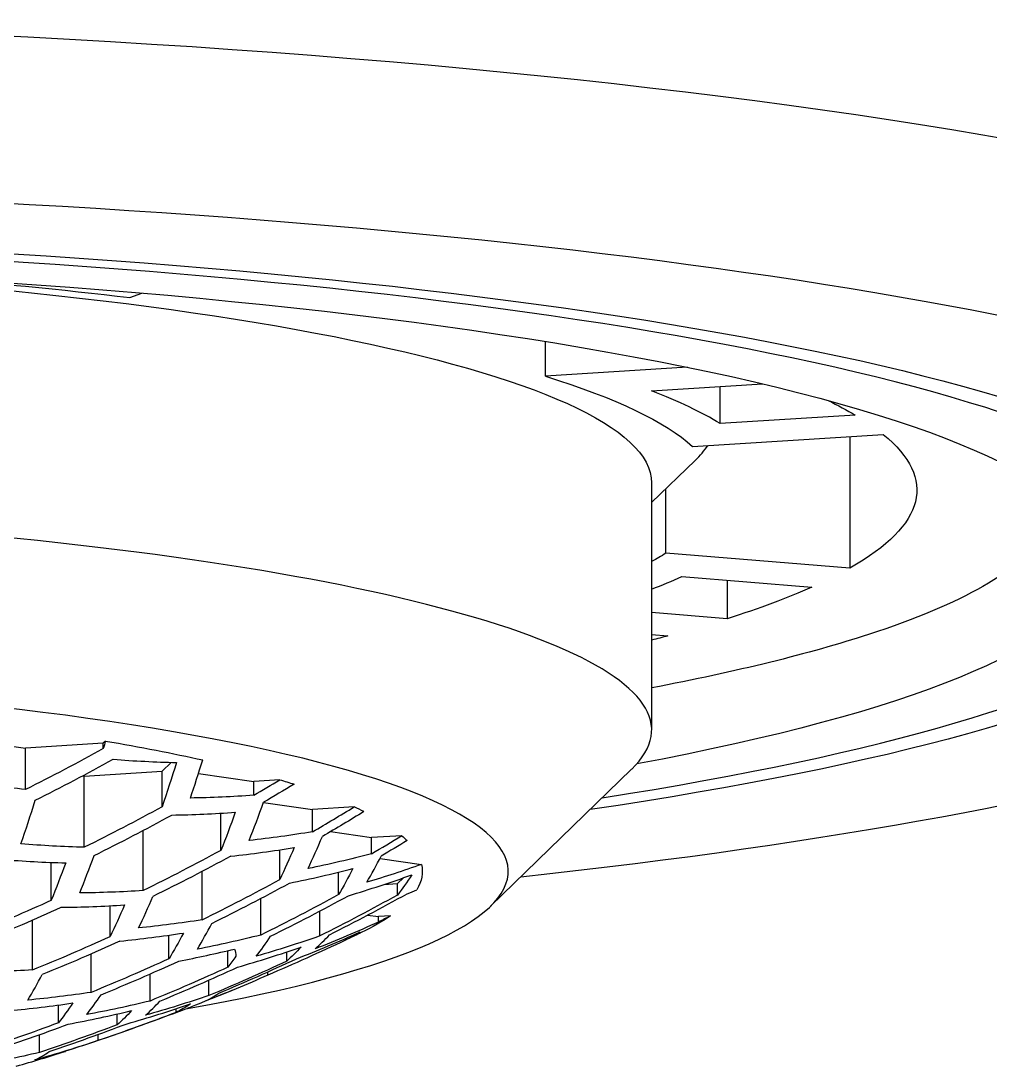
# Model space of a CAD drawing. Header units: millimetres. Extents: x 5401 to 6241, y 1473 to 2067.
# Drawn here: x 5540.95 to 5547.71, y 1814.39 to 1821.68 of the extents above; entities that cross this region are included whole.
import ezdxf

# ---------------------------------------------------------------- set-up
doc = ezdxf.new("R2010")
doc.units = ezdxf.units.MM

msp = doc.modelspace()

# ---------------------------------------------------------------- linework, layer by layer
at = {"extrusion": (0, 1, 0)}
for p, q in [((5541.7072, 1819.7473), (5541.7906, 1819.7784)), ((5544.6068, 1819.1979), (5544.6068, 1819.4406)), ((5545.5985, 1819.2606), (5544.6068, 1819.1979)), ((5545.3464, 1819.0968), (5546.1207, 1819.1457)), ((5545.8253, 1818.8683), (5545.8253, 1819.1271)), ((5546.7672, 1818.9279), (5545.8253, 1818.8683)), ((5545.6328, 1818.7083), (5546.9634, 1818.7924)), ((5546.7289, 1818.7776), (5546.7289, 1817.8599)), ((5545.3475, 1818.3169), (5545.651, 1818.6111)), ((5545.3475, 1818.4542), (5545.3475, 1816.7308)), ((5545.4456, 1817.9638), (5545.4456, 1818.412)), ((5546.7289, 1817.8599), (5545.4456, 1817.9638)), ((5545.557, 1817.8015), (5546.4654, 1817.7279)), ((5545.8738, 1817.7758), (5545.8738, 1817.5076)), ((5545.8738, 1817.5076), (5545.3475, 1817.5502)), ((5545.3475, 1817.3969), (5545.461, 1817.3877)), ((5540.6174, 1816.6581), (5540.9796, 1816.6053)), ((5541.5221, 1816.6396), (5540.9796, 1816.6053)), ((5541.5375, 1816.6547), (5541.5221, 1816.6396)), ((5541.5221, 1816.6023), (5541.5221, 1816.6396)), ((5540.9796, 1816.3163), (5540.9796, 1816.6053)), ((5541.9326, 1816.4438), (5541.996, 1816.5062)), ((5541.39, 1816.4095), (5541.9326, 1816.4438)), ((5541.9326, 1816.1965), (5541.9326, 1816.4438)), ((5542.1863, 1816.4295), (5542.5718, 1816.3733)), ((5544.2237, 1815.5041), (5545.208, 1816.4583)), ((5541.3764, 1816.4115), (5541.39, 1816.4095)), ((5541.39, 1815.9142), (5541.39, 1816.4095)), ((5542.753, 1816.3848), (5542.5718, 1816.3733)), ((5542.5718, 1816.2771), (5542.5718, 1816.3733)), ((5542.6401, 1816.2273), (5542.9823, 1816.1775)), ((5542.343, 1815.8928), (5542.343, 1816.1516)), ((5543.2724, 1816.1958), (5542.9823, 1816.1775)), ((5542.9823, 1816.0224), (5542.9823, 1816.1775)), ((5541.8005, 1815.6123), (5541.8005, 1816.0315)), ((5543.1077, 1816.0232), (5543.3927, 1815.9817)), ((5543.6051, 1815.9951), (5543.3927, 1815.9817)), ((5543.3927, 1815.8686), (5543.3927, 1815.9817)), ((5542.7534, 1815.6887), (5542.7534, 1815.8963)), ((5541.1598, 1815.5445), (5541.1598, 1815.8086)), ((5543.4529, 1815.8369), (5543.7421, 1815.7948)), ((5542.2109, 1815.4084), (5542.2109, 1815.7451)), ((5543.1638, 1815.5841), (5543.1638, 1815.741)), ((5543.5743, 1815.6605), (5543.6154, 1815.7011)), ((5543.4794, 1815.6546), (5543.5743, 1815.6605)), ((5543.5743, 1815.581), (5543.5743, 1815.6605)), ((5542.6213, 1815.3022), (5542.6213, 1815.5575)), ((5541.5702, 1815.2924), (5541.5702, 1815.5063)), ((5541.0277, 1815.0589), (5541.0277, 1815.4063)), ((5543.0317, 1815.2957), (5543.0317, 1815.4689)), ((5543.3664, 1815.4415), (5543.4422, 1815.4304)), ((5543.5254, 1815.4357), (5543.4422, 1815.4304)), ((5543.4422, 1815.393), (5543.4422, 1815.4304)), ((5541.9806, 1815.1368), (5541.9806, 1815.3013)), ((5543.2119, 1815.2668), (5543.2119, 1815.2786)), ((5542.3911, 1815.0783), (5542.3911, 1815.1935)), ((5542.8015, 1815.1199), (5542.8015, 1815.1846)), ((5541.4381, 1814.9027), (5541.4381, 1815.1706)), ((5542.6694, 1815.0224), (5542.6694, 1815.0452)), ((5541.8485, 1814.8423), (5541.8485, 1815.0307)), ((5542.259, 1814.8806), (5542.259, 1814.9879)), ((5541.2093, 1814.6902), (5541.2093, 1814.8143)), ((5541.6197, 1814.6769), (5541.6197, 1814.7522)), ((5542.0301, 1814.7633), (5542.0301, 1814.7881)), ((5541.0772, 1814.4837), (5541.0772, 1814.6077)), ((5541.4876, 1814.567), (5541.4876, 1814.6099))]:
    msp.add_line(p, q, dxfattribs=at)
at = {"extrusion": (2.22045e-16, 0, -1)}
for start, end in [(244.07519, 244.46649), (247.6854, 248.81301), (249.31664, 252.18274)]:
    msp.add_arc((-5536.4475, 1829.4616), 15.7243, start, end, dxfattribs=at)
for centre, major_axis, ratio, start_param, end_param in [((5536.4475, 1818.8974), (16, 0), 0.173648, 0.355421, 2.786171), ((5536.4475, 1817.9126), (15, 0), 0.173648, 0, 3.141593), ((5536.4475, 1817.9126), (12.8, 0), 0.173648, 5.444417, 10.263547), ((5536.4475, 1818.405), (9.75, 0), 0.173648, 0.277209, 0.420923), ((5536.4475, 1818.8974), (9.35, 0), 0.173648, 6.105932, 6.170613), ((5536.4475, 1816.7308), (8.9, 0), 0.173648, 6.105932, 9.602032), ((5536.4475, 1817.9126), (15, 0), 0.173648, 5.273843, 6.283185), ((5536.4475, 1818.405), (9.75, 0), 0.173648, 5.862527, 5.91871), ((5536.4475, 1815.746), (7.9, 0), 0.173648, 5.509136, 10.198852), ((5535.4556, 1829.9348), (6.6547, 13.9485), 0.925417, 4.012897, 4.053736), ((5541.0138, 1830.4066), (-2.8428, 13.7371), 0.754407, 2.927556, 2.968829), ((5541.277, 1829.3137), (0.4572, 14.9331), 0.17101, 3.653616, 3.689115), ((5536.0029, 1829.6737), (6.7476, 14.1434), 0.925415, 4.079994, 4.093786), ((5540.0952, 1829.3499), (0.4677, 15.2747), 0.17101, 3.645844, 3.686024), ((5541.8679, 1829.2956), (0.4508, 14.7227), 0.17101, 3.584656, 3.625522), ((5535.8661, 1829.739), (6.7312, 14.1087), 0.925417, 4.008162, 4.048448), ((5540.6282, 1830.3267), (-2.9012, 14.0191), 0.754407, 2.999371, 3.040136), ((5536.4133, 1829.4779), (6.7707, 14.1916), 0.925417, 4.078302, 4.100346), ((5536.4475, 1815.746), (7.3, 0), 0.173648, 0.335365, 0.36276), ((5542.4587, 1829.2775), (0.4435, 14.4845), 0.17101, 3.515407, 3.556209), ((5536.8237, 1829.2821), (6.7543, 14.1571), 0.925417, 4.07951, 4.095678), ((5540.2425, 1830.2469), (-2.9534, 14.2715), 0.754407, 3.069379, 3.109938), ((5540.6861, 1829.3318), (0.4629, 15.1168), 0.17101, 3.577564, 3.617274), ((5543.0496, 1829.2594), (0.4353, 14.217), 0.17101, 3.445091, 3.486127), ((5540.2417, 1830.2467), (-2.9535, 14.272), 0.754404, 2.925489, 2.965208), ((5539.8568, 1830.1671), (-2.9998, 14.4957), 0.754407, 3.138411, 3.179055), ((5539.4711, 1830.0873), (-3.0406, 14.6929), 0.754407, 3.207228, 3.248252), ((5536.6185, 1829.38), (6.7675, 14.1847), 0.925417, 4.005956, 4.045986), ((5536.6869, 1829.3473), (6.7642, 14.1778), 0.925417, 4.006155, 4.046208), ((5541.277, 1829.3137), (0.4572, 14.9331), 0.17101, 3.509427, 3.548945), ((5537.0973, 1829.1515), (6.7213, 14.0879), 0.925417, 4.00877, 4.049127), ((5537.5077, 1828.9557), (6.638, 13.9134), 0.925417, 4.013949, 4.054911), ((5539.0855, 1830.0075), (-3.0761, 14.8644), 0.754407, 3.276574, 3.282895), ((5536.0713, 1829.6411), (6.7543, 14.1571), 0.925417, 3.93601, 3.975023), ((5539.856, 1830.1669), (-2.9999, 14.4961), 0.754407, 2.995167, 3.034563), ((5541.8678, 1829.2956), (0.4508, 14.7227), 0.17101, 3.44073, 3.480326), ((5536.4133, 1829.4779), (6.7707, 14.1916), 0.925417, 3.935208, 3.974118), ((5539.4703, 1830.0871), (-3.0407, 14.6933), 0.754407, 3.063644, 3.102986), ((5542.4587, 1829.2775), (0.4435, 14.4845), 0.17101, 3.370738, 3.410685), ((5538.3133, 1829.8477), (-3.1318, 15.1335), 0.754404, 3.26896, 3.309797), ((5543.0496, 1829.2594), (0.4353, 14.217), 0.17101, 3.298627, 3.339221), ((5539.0846, 1830.0073), (-3.0762, 14.8647), 0.754407, 3.131639, 3.166441), ((5538.699, 1829.9275), (-3.1065, 15.0112), 0.754404, 3.199844, 3.239883), ((5536.8921, 1829.2494), (6.7477, 14.1433), 0.925417, 3.936332, 3.975391), ((5537.713, 1828.8578), (6.5808, 13.7934), 0.925417, 3.944716, 3.984893), ((5537.3025, 1829.0536), (6.6848, 14.0114), 0.925417, 3.939442, 3.978915), ((5540.6848, 1829.3318), (0.4629, 15.1171), 0.17101, 3.43748, 3.476023), ((5542.4574, 1829.2775), (0.4435, 14.485), 0.17101, 3.227108, 3.267053), ((5538.6989, 1829.9275), (-3.1065, 15.0112), 0.754407, 3.059578, 3.098048), ((5541.2757, 1829.3137), (0.4572, 14.9335), 0.17101, 3.369122, 3.407862), ((5537.9276, 1829.7679), (-3.1522, 15.2321), 0.754407, 3.194945, 3.234329), ((5541.8666, 1829.2956), (0.4508, 14.7232), 0.17101, 3.299267, 3.338465), ((5538.3133, 1829.8477), (-3.1318, 15.1335), 0.754407, 3.12696, 3.165753), ((5537.9182, 1828.7599), (6.5128, 13.651), 0.925417, 3.908995, 3.916141), ((5537.5419, 1829.6881), (-3.1678, 15.3075), 0.754407, 3.26422, 3.267105), ((5537.0973, 1829.1515), (6.7213, 14.0879), 0.925417, 3.86823, 3.906609), ((5537.5077, 1828.9557), (6.638, 13.9134), 0.925417, 3.871443, 3.910341), ((5537.1554, 1829.6081), (-3.1787, 15.3603), 0.754404, 3.192121, 3.222376), ((5541.2756, 1829.3137), (0.4572, 14.9335), 0.17101, 3.229868, 3.268608)]:
    msp.add_ellipse(centre, major_axis=major_axis, ratio=ratio, start_param=start_param, end_param=end_param)
for centre, major_axis, ratio, start_param, end_param in [((5536.4475, 1817.9126), (-12, 0), 0.173648, 6.071672, 10.172866), ((5536.4475, 1817.9126), (-13.1, 0), 0.173648, 5.415533, 10.29243), ((5536.4475, 1818.4542), (-8.9, 0), 0.173648, 1.699791, 3.141593), ((5536.4475, 1818.405), (-9.35, 0), 0.173648, 1.98527, 2.168253), ((5536.4475, 1818.405), (-9.35, 0), 0.173648, 2.631403, 2.953651), ((5536.4475, 1818.405), (-10.75, 0), 0.173648, 2.800459, 2.857689), ((5536.4475, 1818.405), (-10.75, 0), 0.173648, 2.932518, 3.437933), ((5536.4475, 1818.405), (-9.35, 0), 0.173648, 3.416801, 3.453103), ((5536.4475, 1818.405), (-10.75, 0), 0.173648, 3.512763, 3.643087), ((5536.4475, 1818.405), (-10.75, 0), 0.173648, 3.717917, 3.737023), ((5540.4891, 1829.3378), (0.4646, 15.1722), 0.17101, 2.55539, 2.561711), ((5536.4475, 1815.746), (-7.3, 0), 0.173648, 2.34236, 2.48194), ((5535.3872, 1829.9674), (6.638, 13.9134), 0.925417, 2.228274, 2.269236), ((5541.08, 1829.3197), (0.4592, 14.9972), 0.17101, 2.590033, 2.631057), ((5540.7567, 1830.3533), (-2.8824, 13.9285), 0.754407, 3.388865, 3.429458), ((5536.0713, 1829.6411), (6.7543, 14.1571), 0.925417, 2.187507, 2.203674), ((5536.4475, 1815.746), (-7.3, 0), 0.173648, 2.613492, 2.641265), ((5540.7567, 1830.3533), (-2.8824, 13.9285), 0.754407, 3.241956, 3.282992), ((5535.7976, 1829.7716), (6.7213, 14.0879), 0.925417, 2.234059, 2.274416), ((5541.6709, 1829.3016), (0.453, 14.7959), 0.17101, 2.659231, 2.699875), ((5536.4817, 1829.4452), (6.7708, 14.1916), 0.925417, 2.182837, 2.204883), ((5540.371, 1830.2735), (-2.9368, 14.1906), 0.754414, 3.171872, 3.212674), ((5536.4475, 1815.746), (-7.3, 0), 0.173648, 2.94379, 2.971565), ((5540.371, 1830.2735), (-2.9367, 14.1906), 0.754407, 3.3174, 3.357347), ((5542.2618, 1829.2835), (0.446, 14.5671), 0.17101, 2.728348, 2.768907), ((5536.8921, 1829.2494), (6.7477, 14.1433), 0.925417, 2.189394, 2.203187), ((5536.2081, 1829.5758), (6.7642, 14.1778), 0.925417, 2.236977, 2.27703), ((5536.2765, 1829.5432), (6.7675, 14.1847), 0.925417, 2.237199, 2.277229), ((5539.9854, 1830.1937), (-2.985, 14.424), 0.754407, 3.102563, 3.143427), ((5540.4878, 1829.3379), (0.4646, 15.1726), 0.17101, 2.667096, 2.706647), ((5542.8526, 1829.2654), (0.4381, 14.3095), 0.17101, 2.79815, 2.838915), ((5539.5997, 1830.1139), (-3.0276, 14.6301), 0.754407, 3.038969, 3.074468), ((5536.4475, 1815.746), (-7.3, 0), 0.173648, 3.103118, 3.242694), ((5543.4435, 1829.2474), (0.4293, 14.0216), 0.17101, 2.869456, 2.91073), ((5539.9854, 1830.1937), (-2.985, 14.424), 0.754407, 3.247758, 3.287354), ((5537.0289, 1829.1842), (6.7312, 14.1087), 0.925417, 2.234738, 2.275024), ((5537.4393, 1828.9884), (6.6547, 13.9485), 0.925417, 2.22945, 2.270289), ((5536.0029, 1829.6737), (6.7476, 14.1434), 0.925415, 2.307799, 2.346858), ((5541.079, 1829.3198), (0.459, 14.9976), 0.170948, 2.735323, 2.774664), ((5539.5997, 1830.1139), (-3.0276, 14.6301), 0.754407, 3.17914, 3.218659), ((5536.4475, 1815.746), (-7.3, 0), 0.173648, 3.388898, 3.484686), ((5537.8498, 1828.7925), (6.5367, 13.701), 0.925417, 2.25639, 2.26274), ((5538.4427, 1829.8745), (-3.1239, 15.0951), 0.754407, 2.972151, 3.013113), ((5536.4817, 1829.4452), (6.7708, 14.1916), 0.925417, 2.309067, 2.347976), ((5541.6696, 1829.3017), (0.453, 14.7963), 0.17101, 2.803724, 2.843118), ((5539.214, 1830.0341), (-3.0649, 14.81), 0.754407, 3.110811, 3.15052), ((5538.8284, 1829.9543), (-3.0969, 14.9648), 0.754407, 3.042061, 3.082241), ((5538.055, 1828.6946), (6.4613, 13.5431), 0.925415, 2.291178, 2.332199), ((5543.4422, 1829.2474), (0.4293, 14.0222), 0.17101, 3.017841, 3.059111), ((5536.4475, 1815.1478), (-6, 0), 0.173648, 3.086802, 3.135757), ((5542.8514, 1829.2655), (0.4382, 14.3101), 0.17101, 2.944152, 2.984481), ((5536.8237, 1829.2821), (6.7543, 14.1571), 0.925417, 2.308161, 2.347177), ((5537.6446, 1828.8904), (6.601, 13.8359), 0.925415, 2.299479, 2.339518), ((5542.2605, 1829.2836), (0.446, 14.5676), 0.17101, 2.890503, 2.912798), ((5539.2131, 1830.0339), (-3.065, 14.8104), 0.754414, 3.252059, 3.290603), ((5537.2341, 1829.0863), (6.6981, 14.0393), 0.925417, 2.305023, 2.344408), ((5537.6705, 1829.7147), (-3.1632, 15.2849), 0.754407, 2.978001, 3.018355), ((5538.8275, 1829.9541), (-3.097, 14.9651), 0.754407, 3.184433, 3.223028), ((5541.0787, 1829.3198), (0.4592, 14.9976), 0.17101, 2.875705, 2.914279), ((5538.4418, 1829.8743), (-3.1239, 15.0954), 0.754407, 3.116673, 3.155571), ((5538.0562, 1829.7945), (-3.1459, 15.2018), 0.754407, 3.048104, 3.087577), ((5542.2605, 1829.2836), (0.446, 14.5676), 0.17101, 3.015839, 3.055556), ((5537.8498, 1828.7925), (6.5367, 13.701), 0.925417, 2.368168, 2.407718), ((5541.6696, 1829.3017), (0.453, 14.7963), 0.17101, 2.944818, 2.983822), ((5537.0289, 1829.1842), (6.7312, 14.1087), 0.925417, 2.377015, 2.415333), ((5537.4393, 1828.9884), (6.6547, 13.9485), 0.925417, 2.373602, 2.412394), ((5537.2848, 1829.6348), (-3.1756, 15.3452), 0.754407, 3.051632, 3.09069), ((5537.6705, 1829.7147), (-3.1632, 15.2849), 0.754407, 3.120409, 3.158788)]:
    msp.add_ellipse(centre, major_axis=major_axis, ratio=ratio, start_param=start_param, end_param=end_param, dxfattribs=at)
msp.add_open_spline([(5548.0616, 1818.4368), (5548.1211, 1818.3286), (5548.1251, 1818.2194), (5548.0121, 1817.9824), (5547.8727, 1817.8558), (5547.4566, 1817.6171), (5547.1897, 1817.5049), (5546.4467, 1817.2631), (5545.9383, 1817.1382), (5545.3477, 1817.0254)], degree=3, knots=[3.8840654, 3.8840654, 3.8840654, 3.8840654, 4.0849054, 4.0849054, 4.3228585, 4.3228585, 4.5458008, 4.5458008, 4.8266945, 4.8266945, 4.8266945, 4.8266945])

doc.saveas('drawing.dxf')
